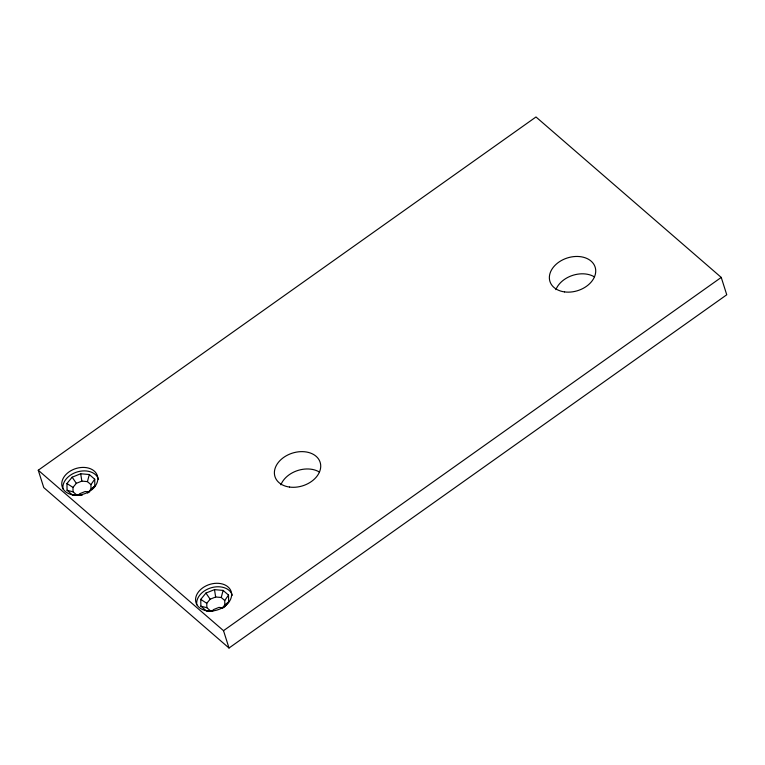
<?xml version="1.0" encoding="UTF-8"?>
<svg xmlns="http://www.w3.org/2000/svg" width="765" height="765" viewBox="0 0 765 765"><rect width="100%" height="100%" fill="white"/><g stroke="black" fill="none" stroke-linecap="round" stroke-linejoin="round"><path stroke-width="1.15" d="M87.659 493.138L91.016 489.045L90.939 484.647L87.439 481.615L89.304 474.53L80.688 473.755L72.149 477.188L66.947 483.509L67.071 490.308L72.484 494.993L76.787 495.376M222.127 608.194L224.814 604.924L224.738 600.515L221.238 597.484L223.103 590.408L214.487 589.633L205.948 593.066L200.746 599.387L200.879 606.186L206.282 610.872L212.584 610.929M90.939 484.647L94.717 479.215L89.304 474.53M224.738 600.515L228.515 595.094L223.103 590.408M82.132 495.357L76.548 494.85L73.048 491.819L72.971 487.42L76.337 483.327L81.855 481.109L87.439 481.615M78.288 495.376L79.636 493.741L85.164 491.522L89.62 491.924M91.867 489.629L94.841 486.014L94.717 479.215M210.346 610.728L206.856 607.697L206.77 603.298L210.136 599.205L215.663 596.987L221.238 597.484M212.087 611.254L213.435 609.619L218.962 607.4L223.428 607.802M224.183 607.314L228.639 601.892L228.515 595.094M91.016 489.045L94.841 486.014M224.814 604.924L228.639 601.892M38.25 470.226L535.988 116.978L721.242 277.418L726.75 294.774L229.012 648.022L43.758 487.582L38.25 470.226L223.514 630.676L229.012 648.022M223.514 630.676L721.242 277.418M72.484 494.993L76.548 494.85M207.363 610.967L212.746 611.445M67.071 490.308L73.048 491.819M200.879 606.186L206.856 607.697M66.947 483.509L72.971 487.42M200.746 599.387L206.77 603.298M205.948 593.066L210.136 599.205M72.149 477.188L76.337 483.327M214.487 589.633L215.663 596.987M80.688 473.755L81.855 481.109M280.898 484.819A23.705 17.146 -17.6 0 1 319.215 471.919M555.897 289.658A23.705 17.146 -17.6 0 1 594.204 276.758M62.988 488.959A18.437 13.33 -17.6 0 1 77.973 471.728A18.437 13.33 -17.6 0 1 98.542 479.435M196.787 604.828A18.437 13.33 -17.6 0 1 211.771 587.606A18.437 13.33 -17.6 0 1 232.35 595.313M289.553 487.066A23.705 17.146 -17.6 0 0 320.392 463.188A23.705 17.146 -17.6 0 0 282.706 458.139A23.705 17.146 -17.6 0 0 289.553 487.066M72.694 494.85A18.437 13.33 -17.6 0 0 97.7 477.102A18.437 13.33 -17.6 0 0 68.984 471.928A18.437 13.33 -17.6 0 0 72.694 494.85M206.493 610.719A18.437 13.33 -17.6 0 0 231.499 592.971A18.437 13.33 -17.6 0 0 202.782 587.807A18.437 13.33 -17.6 0 0 206.493 610.719M564.541 291.905A23.705 17.146 -17.6 0 0 595.39 268.027A23.705 17.146 -17.6 0 0 557.695 262.969A23.705 17.146 -17.6 0 0 564.541 291.905"/></g></svg>
